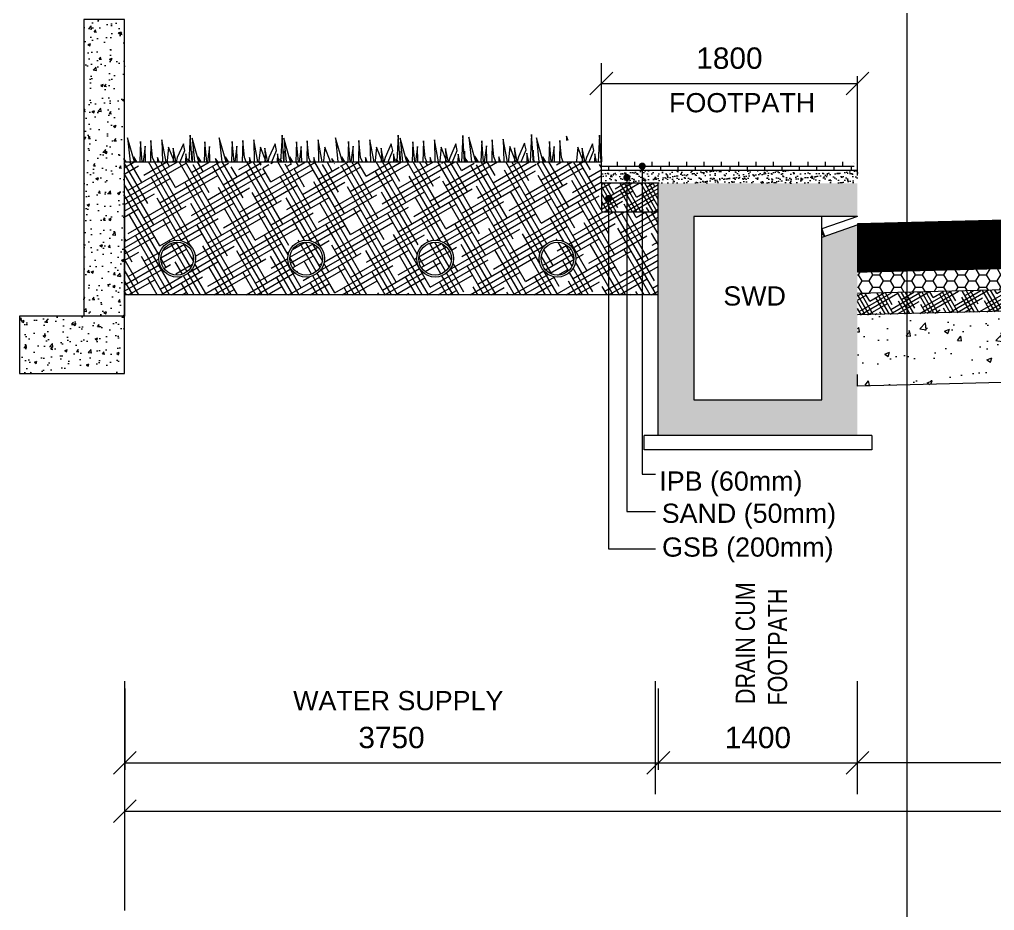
# Model space of a CAD drawing. Header units: inches. Extents: x 1863003 to 1881330, y 133141 to 515800.
# Drawn here: x 1863003 to 1869855, y 448050 to 454307 of the extents above; entities that cross this region are included whole.
import ezdxf

# ---------------------------------------------------------------- set-up
doc = ezdxf.new("R2010")
doc.units = ezdxf.units.IN
doc.header["$MEASUREMENT"] = 0
doc.layers.get('0').update_dxf_attribs({"color": 4, "linetype": 'ELEC_LINE', "lineweight": 13})
doc.layers.get('Defpoints').update_dxf_attribs({"lineweight": 13})
for name, color, linetype, lineweight in [('DIM', 7, 'Continuous', 13), ('DIMEN', 7, 'Continuous', 13), ('HATCH', 252, 'Continuous', 13)]:
    doc.layers.add(name, color=color, linetype=linetype, lineweight=lineweight)
doc.styles.add('ARIAL', font='arial.ttf')
doc.styles.get("Standard").update_dxf_attribs({"font": 'romans.shx'})
doc.linetypes.add('ELEC_LINE', pattern='A,12.7,-5.08,["EL",Standard,S=2.54,R=0,X=-2.54,Y=-1.27],-5.08', length=22.86)
doc.dimstyles.get("Standard").update_dxf_attribs({"dimtxt": 180, "dimasz": 160, "dimexe": 50, "dimexo": 50, "dimgap": 100, "dimtad": 1, "dimdec": 0, "dimzin": 0, "dimdsep": 46, "dimtxsty": 'ARIAL', "dimcen": 0.09, "dimclrd": 256, "dimclre": 256, "dimclrt": 256, "dimadec": 0, "dimazin": 0, "dimtm": 1e-09, "dimtfac": 1, "dimtdec": 0, "dimtofl": 0, "dimtmove": 0, "dimatfit": 3, "dimfxl": 0, "dimtolj": 1, "dimtzin": 0, "dimlwd": 9, "dimlwe": -1, "dimarcsym": 0})

# ---------------------------------------------------------------- blocks, each defined once
blk = doc.blocks.new('_Oblique')
at = {"color": 0, "linetype": 'ByBlock', "lineweight": -2}
blk.add_line((-0.5, -0.5), (0.5, 0.5), dxfattribs=at)
blk = doc.blocks.new('*D283')
at = {"layer": 'Defpoints', "color": 0, "ltscale": 0.02}
for p in [(1868892.303417261, 449086.9196093178), (1868892.303417261, 449086.9196093178), (1875892.303417261, 449086.9196093178)]:
    blk.add_point(p, dxfattribs=at)
at = {"layer": 'DIMEN', "lineweight": 9, "ltscale": 0.02}
blk.add_line((1875892.303417261, 449086.9196093178), (1868892.303417261, 449086.9196093178), dxfattribs=at)
at = {"layer": 'DIMEN', "lineweight": 9, "ltscale": 0.02, "xscale": 160, "yscale": 160, "zscale": 160, "rotation": 180}
blk.add_blockref('_Oblique', (1868892.303417261, 449086.9196093178), dxfattribs=at)
at = {"layer": 'DIMEN', "lineweight": 9, "ltscale": 0.02, "xscale": 160, "yscale": 160, "zscale": 160}
blk.add_blockref('_Oblique', (1875892.303417261, 449086.9196093178), dxfattribs=at)
at = {"layer": 'DIMEN', "ltscale": 0.02, "insert": (1872392.303417261, 449263.505557476), "char_height": 150, "attachment_point": 5, "style": 'ARIAL'}
blk.add_mtext('\\A1;7000', dxfattribs=at)
blk = doc.blocks.new('*D284')
at = {"layer": 'Defpoints', "color": 0, "ltscale": 0.02}
for p in [(1867492.303417261, 449086.9196093178), (1868892.303417261, 449086.9196093178), (1868892.303417261, 449086.9196093178)]:
    blk.add_point(p, dxfattribs=at)
at = {"layer": 'DIMEN', "lineweight": 9, "ltscale": 0.02}
blk.add_line((1867492.303417261, 449086.9196093178), (1868892.303417261, 449086.9196093178), dxfattribs=at)
at = {"layer": 'DIMEN', "lineweight": 9, "ltscale": 0.02, "xscale": 160, "yscale": 160, "zscale": 160, "rotation": 180}
blk.add_blockref('_Oblique', (1867492.303417261, 449086.9196093178), dxfattribs=at)
at = {"layer": 'DIMEN', "lineweight": 9, "ltscale": 0.02, "xscale": 160, "yscale": 160, "zscale": 160}
blk.add_blockref('_Oblique', (1868892.303417261, 449086.9196093178), dxfattribs=at)
at = {"layer": 'DIMEN', "ltscale": 0.02, "insert": (1868192.303417261, 449263.505557476), "char_height": 150, "attachment_point": 5, "style": 'ARIAL'}
blk.add_mtext('\\A1;1400', dxfattribs=at)
blk = doc.blocks.new('*D285')
at = {"layer": 'Defpoints', "color": 0, "ltscale": 0.02}
for p in [(1879742.303417261, 448746.6400187066), (1863742.303417261, 448569.0308781882), (1879742.303417261, 448569.0308781882)]:
    blk.add_point(p, dxfattribs=at)
at = {"layer": 'DIMEN', "ltscale": 0.02}
for p, q in [((1863742.303417261, 448619.0308781882), (1863742.303417261, 448796.6400187066)), ((1879742.303417261, 448619.0308781882), (1879742.303417261, 448796.6400187066))]:
    blk.add_line(p, q, dxfattribs=at)
at = {"layer": 'DIMEN', "lineweight": 9, "ltscale": 0.02}
blk.add_line((1863742.303417261, 448746.6400187066), (1879742.303417261, 448746.6400187066), dxfattribs=at)
at = {"layer": 'DIMEN', "lineweight": 9, "ltscale": 0.02, "xscale": 160, "yscale": 160, "zscale": 160, "rotation": 180}
blk.add_blockref('_Oblique', (1863742.303417261, 448746.6400187066), dxfattribs=at)
at = {"layer": 'DIMEN', "lineweight": 9, "ltscale": 0.02, "xscale": 160, "yscale": 160, "zscale": 160}
blk.add_blockref('_Oblique', (1879742.303417261, 448746.6400187066), dxfattribs=at)
at = {"layer": 'DIMEN', "ltscale": 0.02, "insert": (1872392.303417261, 448924.249159225), "char_height": 150, "attachment_point": 5, "style": 'ARIAL'}
blk.add_mtext('\\A1;16000 ROW', dxfattribs=at)
blk = doc.blocks.new('*D288')
at = {"layer": 'Defpoints', "color": 0, "ltscale": 0.02}
for p in [(1863742.303417261, 449659.0771219134), (1867492.303417261, 449659.0771219134), (1867492.303417261, 449086.9196093178)]:
    blk.add_point(p, dxfattribs=at)
at = {"layer": 'DIMEN', "ltscale": 0.02}
for p, q in [((1863742.303417261, 449609.0771219134), (1863742.303417261, 449036.9196093178)), ((1867492.303417261, 449609.0771219134), (1867492.303417261, 449036.9196093178))]:
    blk.add_line(p, q, dxfattribs=at)
at = {"layer": 'DIMEN', "lineweight": 9, "ltscale": 0.02}
blk.add_line((1863742.303417261, 449086.9196093178), (1867492.303417261, 449086.9196093178), dxfattribs=at)
at = {"layer": 'DIMEN', "lineweight": 9, "ltscale": 0.02, "xscale": 160, "yscale": 160, "zscale": 160, "rotation": 180}
blk.add_blockref('_Oblique', (1863742.303417261, 449086.9196093178), dxfattribs=at)
at = {"layer": 'DIMEN', "lineweight": 9, "ltscale": 0.02, "xscale": 160, "yscale": 160, "zscale": 160}
blk.add_blockref('_Oblique', (1867492.303417261, 449086.9196093178), dxfattribs=at)
at = {"layer": 'DIMEN', "ltscale": 0.02, "insert": (1865617.303417261, 449263.556717094), "char_height": 150, "attachment_point": 5, "style": 'ARIAL'}
blk.add_mtext('\\A1;3750', dxfattribs=at)
blk = doc.blocks.new('*D319')
at = {"layer": 'Defpoints', "color": 0, "ltscale": 0.02}
for p in [(1868892.303417261, 453858.4804004476), (1867092.303417261, 453757.830784287), (1868892.303417261, 453757.830784287)]:
    blk.add_point(p, dxfattribs=at)
at = {"layer": 'DIMEN', "ltscale": 0.02}
for p, q in [((1867092.303417261, 453807.830784287), (1867092.303417261, 453908.4804004476)), ((1868892.303417261, 453807.830784287), (1868892.303417261, 453908.4804004476))]:
    blk.add_line(p, q, dxfattribs=at)
at = {"layer": 'DIMEN', "lineweight": 9, "ltscale": 0.02}
blk.add_line((1867092.303417261, 453858.4804004476), (1868892.303417261, 453858.4804004476), dxfattribs=at)
at = {"layer": 'DIMEN', "lineweight": 9, "ltscale": 0.02, "xscale": 160, "yscale": 160, "zscale": 160, "rotation": 180}
blk.add_blockref('_Oblique', (1867092.303417261, 453858.4804004476), dxfattribs=at)
at = {"layer": 'DIMEN', "lineweight": 9, "ltscale": 0.02, "xscale": 160, "yscale": 160, "zscale": 160}
blk.add_blockref('_Oblique', (1868892.303417261, 453858.4804004476), dxfattribs=at)
at = {"layer": 'DIMEN', "ltscale": 0.02, "insert": (1867992.303417261, 454035.0663486058), "char_height": 150, "attachment_point": 5, "style": 'ARIAL'}
blk.add_mtext('\\A1;1800', dxfattribs=at)

msp = doc.modelspace()

# ---------------------------------------------------------------- hatches: boundary and pattern name
at = {"layer": 'DIM', "linetype": 'Continuous'}
h = msp.add_hatch(dxfattribs=at)
h.set_pattern_fill('AR-CONC')
h.set_pattern_definition([(49.99999999999999, (547.8073218106292, -59306.75291054416), (182.184668996004, -15.93908553890309), [19.05, -209.55]), (355, (547.8073218106292, -59306.75291054416), (-35.24342142496934, 191.0568452390351), [15.24, -167.64058417]), (100.4514447, (562.9893288107123, -59308.08116404415), (146.9412470903533, 175.1177519121951), [16.19000879999999, -178.0902445999999]), (46.18420000000001, (547.8073218106292, -59255.95291054418), (271.0790408921299, -42.04232793272715), [28.575, -314.325]), (96.63555760999992, (570.3972218106501, -59259.45641054417), (237.404134051503, 247.4261245977215), [24.28502314, -267.13560816]), (351.1841511700001, (547.8073218106292, -59255.95291054418), (237.404134064977, 247.4261245855326), [22.85996707, -251.45973192]), (21, (573.2073218105361, -59268.65291054419), (151.6143912691325, -102.2651981870876), [19.05, -209.55]), (326.0000000000001, (573.2073218105361, -59268.65291054419), (61.80202834764707, 184.1879661223193), [15.24, -167.64]), (71.45144499999999, (585.8418544107117, -59277.17501044419), (213.4164192787161, 81.92276888590524), [16.1900088, -178.0899376]), (37.50000000000001, (547.8073218106292, -59306.75291054416), (3.088603250591817, 84.55503887315311), [0, -165.608, 0, -170.18, 0, -168.275]), (7.499999999999999, (547.8073218106292, -59306.75291054416), (66.81966251030575, 100.1805748181195), [0, -97.02799999999999, 0, -161.798, 0, -64.135]), (327.5, (491.1653218106367, -59306.75291054416), (135.5905951668714, -5.728743992673444), [0, -63.5, 0, -198.12, 0, -262.89]), (317.5, (465.7653218107298, -59306.75291054416), (148.129181386018, 25.42649103333303), [0, -82.55, 0, -131.572, 0, -186.69])])
h.paths.add_polyline_path([(1863740.110739071, 452223.402582883), (1863002.585460664, 452223.402582883), (1863002.585460664, 451820.9803872021), (1863740.110739071, 451820.9803872021)])
h.paths.add_polyline_path([(1863740.110739071, 454307.3905892473), (1863455.641591342, 454307.3905892473), (1863455.641591342, 452223.402582883), (1863740.110739071, 452223.402582883)])
at = {"layer": 'DIM', "linetype": 'Continuous', "ltscale": 0.02}
h = msp.add_hatch(dxfattribs=at)
h.set_pattern_fill('HOUND', color=31, scale=600, angle=30, style=0)
h.set_pattern_definition([(29.99999999999999, (-1.327540811151266, -59156.75291054416), (111.1538105676658, 107.4759526419164), [600, -300]), (120, (-1.327540811151266, -59156.75291054416), (42.52404735808353, -148.6538105676658), [599.9999999999994, -299.9999999999997])])
h.paths.add_polyline_path([(1867490.97587645, 452955.8660689419), (1867100.975876449, 452955.8660689419, -0.4142135623730951), (1867090.975876449, 452965.8660689419), (1867090.975876449, 453164.8846368175), (1867090.975876449, 453307.2741550446), (1867014.199890956, 453307.2741550446), (1867014.021799165, 453303.8100182452), (1867013.256265654, 453307.2741550446), (1866984.925998889, 453307.2741550446), (1866984.400707594, 453288.7790080019), (1866958.744930406, 453307.2741550446), (1866904.942266692, 453307.2741550446), (1866906.333293215, 453303.7295417262), (1866895.158851775, 453307.2741550446), (1866780.468434663, 453307.2741550446), (1866776.438004437, 453279.2368595749), (1866766.91369008, 453307.2741550446), (1866739.558300014, 453307.2741550446), (1866739.624823868, 453293.191942037), (1866731.922472439, 453307.2741550446), (1866675.8308037, 453307.2741550446), (1866675.407353398, 453286.3568330976), (1866666.175048019, 453307.2741550446), (1866646.946722442, 453307.2741550446), (1866634.345705352, 453264.9393730445), (1866633.157906748, 453307.2741550446), (1866546.167697034, 453307.2741550446), (1866547.684767409, 453300.0700455193), (1866545.638119136, 453307.2741550446), (1866499.496362854, 453307.2741550446), (1866501.165858867, 453291.1100926247), (1866489.721604006, 453307.2741550446), (1866250.793084499, 453307.2741550446), (1866250.581070461, 453303.1501826645), (1866249.669721043, 453307.2741550446), (1866215.943212989, 453307.2741550446), (1866215.31786621, 453285.256122851), (1866184.77527432, 453307.2741550446), (1866120.724484184, 453307.2741550446), (1866122.38046814, 453303.0543772847), (1866109.077561664, 453307.2741550446), (1865972.541350816, 453307.2741550446), (1865967.743219594, 453273.8964223427), (1865956.404750122, 453307.2741550446), (1865923.838809568, 453307.2741550446), (1865923.918004631, 453290.50961575), (1865914.748538645, 453307.2741550446), (1865847.972742526, 453307.2741550446), (1865847.468635025, 453282.3725812982), (1865836.477795287, 453307.2741550446), (1865813.586931505, 453307.2741550446), (1865798.585720683, 453256.8756050446), (1865797.171674726, 453307.2741550446), (1865693.611901257, 453307.2741550446), (1865695.417937418, 453298.6978341813), (1865692.981451378, 453307.2741550446), (1865638.050789139, 453307.2741550446), (1865640.038284392, 453288.0312235924), (1865626.414171463, 453307.2741550446), (1865357.733754273, 453307.2741550446), (1865358.099625074, 453293.9169563178), (1865357.208874556, 453307.2741550446), (1865306.555266999, 453307.2741550446), (1865305.585886028, 453288.4183264776), (1865301.418969569, 453307.2741550446), (1865259.78144154, 453307.2741550446), (1865258.56828036, 453264.5595800597), (1865199.316217321, 453307.2741550446), (1865127.201953049, 453307.2741550446), (1865134.6517496, 453288.2905859711), (1865074.805791274, 453307.2741550446), (1865000.991171923, 453307.2741550446), (1865000.613102328, 453300.7932041295), (1864999.398635148, 453307.2741550446), (1864936.786390026, 453307.2741550446), (1864928.46875154, 453249.4133127152), (1864908.813330357, 453307.2741550446), (1864869.866439258, 453307.2741550446), (1864870.035131589, 453271.5642372582), (1864850.50337645, 453307.2741550446), (1864769.045185269, 453307.2741550446), (1864768.10263878, 453260.7148579892), (1864747.552701759, 453307.2741550446), (1864726.90282613, 453307.2741550446), (1864702.925419658, 453226.7188896511), (1864700.665258456, 453307.2741550446), (1864616.250357703, 453307.2741550446), (1864615.904689216, 453297.1990503346), (1864609.805125553, 453307.2741550446), (1864560.147514429, 453307.2741550446), (1864565.368375305, 453282.4818618333), (1864558.325019854, 453307.2741550446), (1864487.499253576, 453307.2741550446), (1864491.528837937, 453268.2597143815), (1864463.906375799, 453307.2741550446), (1864350.289926665, 453307.2741550446), (1864350.587479799, 453296.4110953797), (1864349.863055747, 453307.2741550446), (1864298.914897661, 453307.2741550446), (1864298.073740753, 453290.9124655395), (1864294.457999707, 453307.2741550446), (1864252.198458788, 453307.2741550446), (1864251.056135085, 453267.0537191216), (1864195.263848597, 453307.2741550446), (1863738.78319826, 453307.2741550446), (1863738.78319826, 452373.402582883), (1867490.97587645, 452373.402582883)])
h.paths.add_polyline_path([(1865146.199480611, 452627.7982992774, -1), (1864887.758687121, 452627.7982992774, -1)], flags=16)
h.paths.add_polyline_path([(1865132.195416694, 452627.7982992774, -1), (1864901.762751038, 452627.7982992774, -1)], flags=0)
h.paths.add_polyline_path([(1866052.574795361, 452627.7982992774, -1), (1865794.134001871, 452627.7982992774, -1)], flags=16)
h.paths.add_polyline_path([(1866038.570731444, 452627.7982992774, -1), (1865808.138065788, 452627.7982992774, -1)], flags=0)
h.paths.add_polyline_path([(1864239.82416586, 452627.7982992774, -1), (1863981.383372371, 452627.7982992774, -1)], flags=16)
h.paths.add_polyline_path([(1864225.820101943, 452627.7982992774, -1), (1863995.387436288, 452627.7982992774, -1)], flags=0)
h.paths.add_polyline_path([(1866912.827703912, 452627.7982992774, -1), (1866654.386910423, 452627.7982992774, -1)], flags=16)
h.paths.add_polyline_path([(1866898.823639995, 452627.7982992774, -1), (1866668.39097434, 452627.7982992774, -1)], flags=0)
at = {"layer": 'DIM', "linetype": 'Continuous'}
h = msp.add_hatch(dxfattribs=at)
h.set_pattern_fill('AR-BRSTD', scale=0.6)
h.set_pattern_definition([(0, (0, -59014.36339231703), (0, 40.64508), []), (90, (0, -59014.36339231703), (-60.95999999999999, 40.64508), [40.64508, -40.64508])])
h.paths.add_polyline_path([(1868892.302093171, 453247.2741550446), (1868842.302093171, 453307.2741550446), (1867092.303417261, 453307.2741550446), (1867092.303417261, 453247.2741550446)])
h = msp.add_hatch(dxfattribs=at)
h.set_pattern_fill('AR-SAND')
h.set_pattern_definition([(37.50000000000001, (0, -59014.36339231703), (-1.600031295984046, 48.94132373293424), [0, -38.608, 0, -43.18, 0, -41.275]), (7.499999999999999, (0, -59014.36339231703), (44.95232831380027, 71.68251005683543), [0, -20.828, 0, -34.798, 0, -13.335]), (327.5, (-31.24200000008568, -59014.36339231703), (79.0992370241458, 0.1437184678545762), [0, -12.7, 0, -45.72, 0, -59.69]), (317.5, (-31.24200000008568, -59014.36339231703), (76.35564524722972, 22.29293232572163), [0, -6.35, 0, -29.972, 0, -34.29])])
h.paths.add_polyline_path([(1868892.302093171, 453157.2741550446), (1868892.302093171, 453247.2741550446), (1867092.303417261, 453247.2741550446), (1867092.303417261, 453157.2741550446)])
at = {"layer": 'DIM', "linetype": 'Continuous', "ltscale": 0.02}
h = msp.add_hatch(dxfattribs=at)
h.set_pattern_fill('HOUND', color=130, scale=400, angle=30, style=0)
h.set_pattern_definition([(29.99999999999999, (0, -59014.36339231703), (74.10254037844388, 71.65063509461096), [400, -200]), (120, (0, -59014.36339231703), (28.34936490538902, -99.10254037844388), [399.9999999999995, -199.9999999999998])])
h.paths.add_polyline_path([(1867492.303417261, 452957.2741550447), (1867492.303417261, 453157.2741550446), (1867092.303417261, 453157.2741550446), (1867092.303417261, 453128.437024774), (1867092.303417261, 452957.2741550446)])
at = {"layer": 'DIM', "linetype": 'Continuous'}
h = msp.add_hatch(dxfattribs=at)
h.set_pattern_fill('AR-CONC', scale=10)
h.set_pattern_definition([(49.99999999999999, (0, -59306.75291054416), (71.72601826007535, -6.275213498259511), [7.5, -82.5]), (355, (0, -59306.75291054416), (-13.8751333613, 75.21921337000119), [6, -66]), (100.45144446, (5.9771681, -59307.27584494418), (57.8508846727112, 68.94399909686294), [6.374019199999994, -70.11421119999991]), (46.18420000000001, (0, -59286.75291054416), (106.7241330671572, -16.55192807930765), [11.25, -123.75]), (96.63563549, (8.8936745, -59288.1322412442), (93.46619456742283, 97.41186007745505), [9.5610342, -105.171376]), (351.1841639899999, (0, -59286.75291054416), (93.46619450547732, 97.41186002699902), [9, -99.0000001]), (21, (10, -59291.75291054416), (59.69070521184616, -40.26188906653388), [7.5, -82.5]), (326.0000000000001, (10, -59291.75291054416), (24.33153319215817, 72.5150045046853), [6, -66]), (71.45144474, (14.9742254, -59295.10806794418), (84.02223767299711, 32.25311528063538), [6.374019000000001, -70.1142112]), (37.50000000000001, (0, -59306.75291054416), (1.215985531729067, 33.28938538313115), [0, -65.19999999999999, 0, -67, 0, -66.25]), (7.499999999999999, (0, -59306.75291054416), (26.30695374421486, 39.44117118823603), [0, -38.2, 0, -63.7, 0, -25.25]), (327.5, (-22.3, -59306.75291054416), (53.3822436172409, -2.255487173437976), [0, -25, 0, -78, 0, -103.5]), (317.5, (-32.3, -59306.75291054416), (58.31861693423862, 10.01049823323177), [0, -32.5, 0, -51.8, 0, -73.5])])
edge = h.paths.add_edge_path()
edge.add_line((1876142.303417261, 452776.6486620866), (1875892.303417261, 452864.8846368175))
edge.add_line((1875892.303417261, 452864.8846368175), (1875892.303417261, 451385.346584435))
edge.add_line((1875892.303417261, 451385.346584435), (1877292.303417261, 451385.346584435))
edge.add_line((1877292.303417261, 451385.346584435), (1877292.303417261, 453004.8846368175))
edge.add_arc((1877459.64968594, 453078.3438665394), 182.7594924270713, 166.0201188885562, 203.6998144573978, ccw=False)
edge.add_line((1877282.303417261, 453122.4951185904), (1875902.303417261, 453122.4951185904))
edge.add_arc((1875724.957148584, 453078.3438665385), 182.7594924245774, -23.699814457440596, 13.979881111921088, ccw=False)
edge.add_line((1875892.303417261, 453004.8846368175), (1875892.303417261, 452924.9586801418))
edge.add_line((1875892.303417261, 452924.9586801418), (1877042.303417261, 452924.9586801418))
edge.add_line((1877042.303417261, 452924.9586801418), (1877042.303417261, 451635.346584435))
edge.add_line((1877042.303417261, 451635.346584435), (1876142.303417261, 451635.346584435))
edge.add_line((1876142.303417261, 451635.346584435), (1876142.303417261, 452776.6486620866))
edge = h.paths.add_edge_path()
edge.add_line((1868892.303417261, 452864.8846368175), (1868642.303417261, 452776.6486620866))
edge.add_line((1868642.303417261, 452776.6486620866), (1868642.303417261, 451635.346584435))
edge.add_line((1868642.303417261, 451635.346584435), (1867742.303417261, 451635.346584435))
edge.add_line((1867742.303417261, 451635.346584435), (1867742.303417261, 452924.9586801418))
edge.add_line((1867742.303417261, 452924.9586801418), (1868892.303417261, 452924.9586801418))
edge.add_line((1868892.303417261, 452924.9586801418), (1868892.303417261, 453004.8846368175))
edge.add_arc((1869099.940649027, 453095.0329298906), 226.3623969641322, 164.0402062105401, 203.4686763534831, ccw=False)
edge.add_line((1868882.303417261, 453157.2741550446), (1867502.303417261, 453157.2741550446))
edge.add_arc((1867284.666185495, 453095.0329298906), 226.3623969641368, -23.46867635348309, 15.959793789459923, ccw=False)
edge.add_line((1867492.303417261, 453004.8846368175), (1867492.303417261, 451385.346584435))
edge.add_line((1867492.303417261, 451385.346584435), (1868892.303417261, 451385.346584435))
edge.add_line((1868892.303417261, 451385.346584435), (1868892.303417261, 452864.8846368175))
h = msp.add_hatch(dxfattribs=at)
h.set_pattern_fill('AR-CONC', scale=10)
h.set_pattern_definition([(49.99999999999999, (0, 314908.8952957462), (71.72601826007535, -6.275213498259511), [7.5, -82.5]), (355, (0, 314908.8952957462), (-13.8751333613, 75.21921337000119), [6, -66]), (100.45144446, (5.9771681, 314908.3723613461), (57.8508846727112, 68.94399909686294), [6.374019199999997, -70.11421119999996]), (46.18420000000001, (0, 314928.8952957462), (106.7241330671572, -16.55192807930765), [11.25, -123.75]), (96.63563549, (8.8936745, 314927.5159650462), (93.46619456742283, 97.41186007745505), [9.5610342, -105.171376]), (351.1841639899999, (0, 314928.8952957462), (93.46619450547732, 97.41186002699902), [9, -99.0000001]), (21, (10, 314923.8952957462), (59.69070521184616, -40.26188906653388), [7.5, -82.5]), (326.0000000000001, (10, 314923.8952957462), (24.33153319215817, 72.5150045046853), [6, -66]), (71.45144474, (14.9742254, 314920.5401383461), (84.02223767299711, 32.25311528063538), [6.374019000000001, -70.1142112]), (37.50000000000001, (0, 314908.8952957462), (1.215985531729067, 33.28938538313115), [0, -65.19999999999999, 0, -67, 0, -66.25]), (7.499999999999999, (0, 314908.8952957462), (26.30695374421486, 39.44117118823603), [0, -38.2, 0, -63.7, 0, -25.25]), (327.5, (-22.3, 314908.8952957462), (53.3822436172409, -2.255487173437976), [0, -25, 0, -78, 0, -103.5]), (317.5, (-32.3, 314908.8952957462), (58.31861693423862, 10.01049823323177), [0, -32.5, 0, -51.8, 0, -73.5])])
h.paths.add_polyline_path([(1867492.303417261, 451385.346584435), (1868892.302093171, 451385.346584435), (1868892.302093171, 452864.884169488), (1868642.303417261, 452776.6486620866), (1868642.303417261, 451635.346584435), (1867742.303417261, 451635.346584435), (1867742.303417261, 452924.9586801418), (1868892.302093171, 452924.9586801418), (1868892.302093171, 453157.2741550446), (1867492.303417261, 453157.2741550446)])
at = {"layer": 'DIM', "linetype": 'Continuous', "ltscale": 0.02}
h = msp.add_hatch(dxfattribs=at)
h.set_pattern_fill('HONEY', color=31, scale=400, style=0)
h.set_pattern_definition([(0, (0, -59306.75291054416), (75, 43.30127018922193), [50, -100]), (120, (0, -59306.75291054416), (-74.99999999999997, 43.30127018922194), [49.99999999999997, -99.99999999999994]), (59.99999999999999, (0, -59306.75291054416), (1.665334536937735e-14, 86.60254037844388), [-100, 50])])
h.paths.add_polyline_path([(1868892.303417261, 452532.388804638), (1872392.303417261, 452619.9219758459), (1872392.303417261, 452469.8750726316), (1868892.303417261, 452382.3419014237)])
h = msp.add_hatch(dxfattribs=at)
h.set_pattern_fill('HOUND', color=130, scale=400, angle=30, style=0)
h.set_pattern_definition([(29.99999999999999, (0, -59306.75291054416), (74.10254037844388, 71.65063509461096), [400, -200]), (120, (0, -59306.75291054416), (28.34936490538902, -99.10254037844388), [399.9999999999998, -199.9999999999999])])
h.paths.add_polyline_path([(1868892.303417261, 452382.3419014237), (1872392.303417261, 452469.8750726316), (1872392.303417261, 452319.8281694173), (1868892.303417261, 452232.2949982095)])
h = msp.add_hatch(dxfattribs=at)
h.set_pattern_fill('AR-CONC', scale=50, style=0)
h.set_pattern_definition([(49.99999999999999, (0, -59306.75291054416), (358.6300913003767, -31.37606749129755), [37.5, -412.5]), (355, (0, -59306.75291054416), (-69.3756668065, 376.0960668500059), [30, -330]), (100.45144446, (29.8858405, -59309.36758254417), (289.254423363556, 344.7199954843147), [31.87009599999998, -350.5710559999998]), (46.18420000000001, (0, -59206.75291054416), (533.6206653357862, -82.75964039653827), [56.25, -618.75]), (96.63563549, (44.4683725, -59213.64956404416), (467.3309728371142, 487.0593003872752), [47.805171, -525.8568799999999]), (351.1841639899999, (0, -59206.75291054416), (467.3309725273866, 487.0593001349951), [45, -495.0000004999999]), (21, (50, -59231.75291054416), (298.4535260592309, -201.3094453326694), [37.5, -412.5]), (326.0000000000001, (50, -59231.75291054416), (121.6576659607909, 362.5750225234265), [30, -330]), (71.45144474, (74.871127, -59248.52869754416), (420.1111883649855, 161.2655764031769), [31.870095, -350.571056]), (37.50000000000001, (0, -59306.75291054416), (6.079927658645334, 166.4469269156558), [0, -326, 0, -335, 0, -331.25]), (7.499999999999999, (0, -59306.75291054416), (131.5347687210743, 197.2058559411801), [0, -191, 0, -318.5, 0, -126.25]), (327.5, (-111.5, -59306.75291054416), (266.9112180862045, -11.27743586718988), [0, -125, 0, -390, 0, -517.5]), (317.5, (-161.5, -59306.75291054416), (291.5930846711931, 50.05249116615887), [0, -162.5, 0, -259, 0, -367.5])])
h.paths.add_polyline_path([(1868892.303417261, 452232.2949982095), (1872392.303417261, 452319.8281694173), (1872392.303417261, 451819.6718253697), (1868892.303417261, 451732.1386541618)])
at = {"layer": 'HATCH', "linetype": 'Continuous', "ltscale": 0.02}
h = msp.add_hatch(dxfattribs=at)
h.set_pattern_fill('ANSI31', color=141, scale=10)
h.set_pattern_definition([(45, (0, -59306.75291054416), (-0.8838834764831844, 0.8838834764831844), [])])
h.paths.add_polyline_path([(1868892.303417261, 452864.8846368175), (1868892.303417261, 452872.4951185904), (1872392.303417261, 452960.0282897982), (1872392.303417261, 452619.9219758459), (1868892.303417261, 452532.388804638)])

# ---------------------------------------------------------------- linework, layer by layer
at = {"color": 8, "linetype": 'Continuous', "ltscale": 0.02}
msp.add_xline((1869242.303417261, 502880.9297705453), (0, 1), dxfattribs=at)
at = {"color": 66, "linetype": 'Continuous', "lineweight": 9, "ltscale": 0.25, "flags": 128}
for points in [[(1863810.114328746, 453307.2741550446), (1863762.094155252, 453476.302997863), (1863779.552203347, 453307.2741550446)], [(1863865.783343887, 453307.2741550446), (1863852.522138851, 453450.1815602717), (1863847.619104293, 453307.2741550446)], [(1863950.670014136, 453307.2741550446), (1863938.348386477, 453337.7641278143), (1863926.679203454, 453457.4433022552), (1863923.63917898, 453307.2741550446)], [(1864033.245510086, 453307.2741550446), (1864004.008105313, 453463.2982851407), (1864007.070525027, 453307.2741550446)], [(1864215.388848476, 453307.2741550446), (1864202.876407873, 453494.9037463351), (1864193.230342479, 453307.2741550446)], [(1864263.052457036, 453307.2741550446), (1864215.386569204, 453475.0559283321), (1864232.71581443, 453307.2741550446)], [(1864318.960035041, 453307.2741550446), (1864305.814552803, 453448.9344907406), (1864300.954304166, 453307.2741550446)], [(1864454.848028645, 453307.2741550446), (1864406.827855151, 453476.302997863), (1864424.285903246, 453307.2741550446)], [(1864510.517043786, 453307.2741550446), (1864497.255838751, 453450.1815602717), (1864492.352804192, 453307.2741550446)], [(1864595.403714035, 453307.2741550446), (1864583.082086376, 453337.7641278143), (1864571.412903353, 453457.4433022552), (1864568.372878879, 453307.2741550446)], [(1864677.979209985, 453307.2741550446), (1864648.741805213, 453463.2982851407), (1864651.804224926, 453307.2741550446)], [(1864860.122548376, 453307.2741550446), (1864847.610107772, 453494.9037463351), (1864837.964042378, 453307.2741550446)], [(1864907.786156936, 453307.2741550446), (1864860.120269103, 453475.0559283321), (1864877.449514329, 453307.2741550446)], [(1864963.69373494, 453307.2741550446), (1864950.548252702, 453448.9344907406), (1864945.688004065, 453307.2741550446)], [(1865048.192161435, 453307.2741550446), (1865036.374500328, 453336.5170582834), (1865024.705317305, 453456.1962327242), (1865021.690538509, 453307.2741550446)], [(1865131.037935234, 453307.2741550446), (1865102.034219164, 453462.0512156097), (1865105.072161572, 453307.2741550446)], [(1865271.649283784, 453307.2741550446), (1865223.629110291, 453476.302997863), (1865241.087158386, 453307.2741550446)], [(1865327.318298926, 453307.2741550446), (1865314.05709389, 453450.1815602717), (1865309.154059332, 453307.2741550446)], [(1865412.204969174, 453307.2741550446), (1865399.883341516, 453337.7641278143), (1865388.214158493, 453457.4433022552), (1865385.174134019, 453307.2741550446)], [(1865494.780465125, 453307.2741550446), (1865465.543060352, 453463.2982851407), (1865468.605480066, 453307.2741550446)], [(1865676.923803515, 453307.2741550446), (1865664.411362912, 453494.9037463351), (1865654.765297518, 453307.2741550446)], [(1865724.587412075, 453307.2741550446), (1865676.921524243, 453475.0559283321), (1865694.250769469, 453307.2741550446)], [(1865780.494990079, 453307.2741550446), (1865767.349507842, 453448.9344907406), (1865762.489259205, 453307.2741550446)], [(1865864.993416575, 453307.2741550446), (1865853.175755468, 453336.5170582834), (1865841.506572444, 453456.1962327242), (1865838.491793649, 453307.2741550446)], [(1865947.839190373, 453307.2741550446), (1865918.835474304, 453462.0512156097), (1865921.873416712, 453307.2741550446)], [(1866130.133054234, 453307.2741550446), (1866117.703776863, 453493.6566768042), (1866108.121823501, 453307.2741550446)], [(1866209.877358321, 453307.2741550446), (1866160.727750709, 453480.2785549745), (1866178.596411963, 453307.2741550446)], [(1866264.785854291, 453307.2741550446), (1866251.155734308, 453454.157117383), (1866246.116301682, 453307.2741550446)], [(1866350.910214322, 453307.2741550446), (1866336.981981934, 453341.7396849258), (1866325.312798911, 453461.4188593666), (1866322.192293252, 453307.2741550446)], [(1866432.624086286, 453307.2741550446), (1866402.64170077, 453467.273842252), (1866405.78215216, 453307.2741550446)], [(1866614.287561615, 453307.2741550446), (1866601.510003329, 453498.8793034465), (1866591.659553949, 453307.2741550446)], [(1866684.313615829, 453307.2741550446), (1866636.372107995, 453476.0260982921), (1866653.801556675, 453307.2741550446)], [(1866740.035601516, 453307.2741550446), (1866726.800091594, 453449.9046607007), (1866721.90655723, 453307.2741550446)], [(1866824.836066043, 453307.2741550446), (1866812.62633922, 453337.4872282434), (1866800.957156197, 453457.1664026843), (1866797.922737279, 453307.2741550446)], [(1866858.050552401, 453457.2741550446), (1866847.510033627, 453488.3029124115), (1866847.656612329, 453457.2741550446)], [(1867090.975876449, 453307.2741550446), (1867078.481901427, 453494.6268467642), (1867068.850071482, 453307.2741550446)], [(1863888.153393251, 453307.2741550446), (1863885.081264352, 453416.7690701253), (1863870.635262232, 453307.2741550446)], [(1864091.646276307, 453307.2741550446), (1864050.584511087, 453411.9077314036), (1864041.057370093, 453314.5301489956), (1864040.634087964, 453307.2741550446)], [(1864131.309259682, 453307.2741550446), (1864164.203457659, 453387.6200097841), (1864154.305567748, 453434.4780114749), (1864111.377715773, 453337.903861682), (1864102.727516632, 453306.4866888884), (1864082.013826336, 453403.2603975665), (1864085.085535992, 453335.9286671346), (1864080.381010246, 453307.2741550446)], [(1864213.071639455, 453342.0217311032), (1864214.581892507, 453384.8030494126), (1864216.705508341, 453307.2741550446)], [(1864341.410817831, 453307.2741550446), (1864338.373678303, 453415.5220005944), (1864324.092205916, 453307.2741550446)], [(1864532.887093151, 453307.2741550446), (1864529.814964251, 453416.7690701253), (1864515.368962131, 453307.2741550446)], [(1864736.379976206, 453307.2741550446), (1864695.318210986, 453411.9077314036), (1864685.791069993, 453314.5301489956), (1864685.367787864, 453307.2741550446)], [(1864776.042959581, 453307.2741550446), (1864808.937157559, 453387.6200097841), (1864799.039267647, 453434.4780114749), (1864756.111415672, 453337.903861682), (1864747.461216531, 453306.4866888884), (1864726.747526235, 453403.2603975665), (1864729.819235891, 453335.9286671346), (1864725.114710145, 453307.2741550446)], [(1864857.805339355, 453342.0217311032), (1864859.315592406, 453384.8030494126), (1864861.43920824, 453307.2741550446)], [(1864986.14451773, 453307.2741550446), (1864983.107378202, 453415.5220005944), (1864968.825905815, 453307.2741550446)], [(1865189.182997765, 453307.2741550446), (1865148.610624937, 453410.6606618727), (1865139.083483944, 453313.2830794646), (1865138.732950256, 453307.2741550446)], [(1865349.68834829, 453307.2741550446), (1865346.616219391, 453416.7690701253), (1865332.170217271, 453307.2741550446)], [(1865553.181231346, 453307.2741550446), (1865512.119466125, 453411.9077314036), (1865502.592325132, 453314.5301489956), (1865502.169043003, 453307.2741550446)], [(1865592.844214721, 453307.2741550446), (1865625.738412698, 453387.6200097841), (1865615.840522787, 453434.4780114749), (1865572.912670812, 453337.903861682), (1865564.262471671, 453306.4866888884), (1865543.548781374, 453403.2603975665), (1865546.620491031, 453335.9286671346), (1865541.915965284, 453307.2741550446)], [(1865674.606594494, 453342.0217311032), (1865676.116847546, 453384.8030494126), (1865678.24046338, 453307.2741550446)], [(1865802.94577287, 453307.2741550446), (1865799.908633342, 453415.5220005944), (1865785.627160955, 453307.2741550446)], [(1866005.984252905, 453307.2741550446), (1865965.411880077, 453410.6606618727), (1865955.884739084, 453313.2830794646), (1865955.534205396, 453307.2741550446)], [(1866046.64718833, 453307.2741550448), (1866079.03082665, 453386.3729402532), (1866069.132936739, 453433.2309419439), (1866026.205084764, 453336.6567921512), (1866017.554885623, 453305.2396193575), (1865996.841195326, 453402.0133280355), (1865999.912904983, 453334.6815976036), (1865995.413124328, 453307.2741550446)], [(1866127.899008446, 453340.7746615723), (1866129.409261498, 453383.5559798816), (1866131.498718498, 453307.2741550446)], [(1866286.898532005, 453307.2741550446), (1866283.714859808, 453420.7446272367), (1866268.744350168, 453307.2741550446)], [(1866491.840015251, 453307.2741550446), (1866449.218106543, 453415.883288515), (1866439.69096555, 453318.5057061069), (1866439.035767258, 453307.2741550446)], [(1866528.315232119, 453307.2741550446), (1866562.837053116, 453391.5955668956), (1866552.939163205, 453438.4535685863), (1866510.01131123, 453341.8794187935), (1866501.361112089, 453310.4622459998), (1866480.647421792, 453407.2359546778), (1866483.719131449, 453339.9042242459), (1866478.361894858, 453307.2741550446)], [(1866611.705234912, 453345.9972882146), (1866613.215487964, 453388.7786065239), (1866615.447999405, 453307.2741550446)], [(1866762.423576947, 453307.2741550446), (1866759.359217094, 453416.4921705544), (1866744.94974719, 453307.2741550446)], [(1866967.143105075, 453307.2741550446), (1866926.190004641, 453411.6308318326), (1866916.662863648, 453314.2532494246), (1866916.255734597, 453307.2741550446)], [(1867007.028118005, 453307.2741550446), (1867039.808951213, 453387.3431102132), (1867029.911061302, 453434.201111904), (1866986.983209327, 453337.6269621111), (1866978.333010186, 453306.2097893175), (1866957.619319889, 453402.9834979955), (1866960.691029546, 453335.6517675637), (1866956.031965441, 453307.2741550446)], [(1867088.67713301, 453341.7448315322), (1867090.187386061, 453384.5261498416), (1867092.303417261, 453307.2741550446)], [(1863751.532345518, 453307.2741550446), (1863735.401913494, 453330.0570546985), (1863738.78319826, 453307.2741550446)], [(1863827.234174093, 453307.2741550446), (1863805.404551839, 453343.3317719735), (1863812.997709917, 453307.2741550446)], [(1863983.866662887, 453307.2741550446), (1863973.232080884, 453338.5798119825), (1863973.379967649, 453307.2741550446)], [(1864183.354313989, 453307.2741550446), (1864170.83513233, 453363.9250491667), (1864169.226157746, 453307.2741550446)], [(1864203.941826629, 453307.2741550446), (1864188.694327445, 453328.8099851675), (1864191.890530538, 453307.2741550446)], [(1864279.771600359, 453307.2741550446), (1864258.696965791, 453342.0847024426), (1864266.027510948, 453307.2741550446)], [(1864396.266045417, 453307.2741550446), (1864380.135613393, 453330.0570546985), (1864383.516898159, 453307.2741550446)], [(1864471.967873992, 453307.2741550446), (1864450.138251738, 453343.3317719735), (1864457.731409816, 453307.2741550446)], [(1864628.600362786, 453307.2741550446), (1864617.965780783, 453338.5798119825), (1864618.113667548, 453307.2741550446)], [(1864828.088013888, 453307.2741550446), (1864815.56883223, 453363.9250491667), (1864813.959857645, 453307.2741550446)], [(1864848.675526528, 453307.2741550446), (1864833.428027344, 453328.8099851675), (1864836.624230437, 453307.2741550446)], [(1864924.505300258, 453307.2741550446), (1864903.43066569, 453342.0847024426), (1864910.761210848, 453307.2741550446)], [(1865081.469145213, 453307.2741550446), (1865071.258194735, 453337.3327424516), (1865071.40019039, 453307.2741550446)], [(1865213.067300557, 453307.2741550446), (1865196.936868533, 453330.0570546985), (1865200.318153299, 453307.2741550446)], [(1865288.769129132, 453307.2741550446), (1865266.939506878, 453343.3317719735), (1865274.532664956, 453307.2741550446)], [(1865445.401617926, 453307.2741550446), (1865434.767035923, 453338.5798119825), (1865434.914922688, 453307.2741550446)], [(1865644.889269028, 453307.2741550446), (1865632.370087369, 453363.9250491667), (1865630.761112785, 453307.2741550446)], [(1865665.476781668, 453307.2741550446), (1865650.229282484, 453328.8099851675), (1865653.425485577, 453307.2741550446)], [(1865741.306555398, 453307.2741550446), (1865720.23192083, 453342.0847024426), (1865727.562465987, 453307.2741550446)], [(1865898.270400353, 453307.2741550446), (1865888.059449875, 453337.3327424516), (1865888.20144553, 453307.2741550446)], [(1866097.906095273, 453307.2741550446), (1866085.662501321, 453362.6779796358), (1866084.088945475, 453307.2741550446)], [(1866152.980659676, 453307.2741550445), (1866134.03550895, 453334.0326118098), (1866138.00681917, 453307.2741550446)], [(1866228.274609419, 453307.2741550446), (1866204.038147296, 453347.307329085), (1866212.468494189, 453307.2741550446)], [(1866383.850761488, 453307.2741550446), (1866371.865676341, 453342.5553690939), (1866372.032343491, 453307.2741550446)], [(1866582.866460833, 453307.2741550446), (1866569.468727787, 453367.9006062781), (1866567.746841122, 453307.2741550446)], [(1866625.614251674, 453307.2741550446), (1866609.679866236, 453329.7801551275), (1866613.02005543, 453307.2741550446)], [(1866701.344489218, 453307.2741550448), (1866679.682504582, 453343.0548724026), (1866687.217352034, 453307.2741550446)], [(1867058.898615993, 453307.2741550446), (1867046.440625885, 453363.6481495957), (1867044.839515684, 453307.2741550446)]]:
    msp.add_lwpolyline(points, dxfattribs=at)
at = {"color": 7, "linetype": 'Continuous', "ltscale": 0.02, "const_width": 0.2}
msp.add_lwpolyline([(1867092.303417261, 453307.2741550446), (1868842.302093171, 453307.2741550446, -0.4142135623730951), (1868892.302093171, 453257.2741550446), (1868892.302093171, 451385.346584435)], format="xyb", dxfattribs=at)
at = {"color": 7, "linetype": 'Continuous', "ltscale": 0.02}
for points in [[(1867092.303417261, 453164.8846368175), (1867092.303417261, 453307.2741550446)], [(1867492.303417261, 451385.346584435), (1867492.303417261, 453157.2741550446)], [(1867742.303417261, 452924.9586801418), (1867742.303417261, 451635.346584435), (1868642.303417261, 451635.346584435), (1868642.303417261, 452924.9586801418)], [(1868892.303417261, 452924.9586801418), (1867742.303417261, 452924.9586801418)], [(1867392.303417261, 451285.346584435), (1867392.303417261, 451385.346584435)], [(1868992.303417261, 451385.346584435), (1867392.303417261, 451385.346584435)], [(1868992.303417261, 451385.346584435), (1868992.303417261, 451285.346584435)], [(1868992.303417261, 451285.346584435), (1867392.303417261, 451285.346584435)]]:
    msp.add_lwpolyline(points, dxfattribs=at)
at = {"color": 7, "linetype": 'Continuous', "ltscale": 0.02, "const_width": 0.2}
msp.add_lwpolyline([(1868892.302093171, 453157.2741550446), (1867092.303417261, 453157.2741550446)], dxfattribs=at)
at = {"color": 6, "linetype": 'Continuous', "ltscale": 0.02}
for points in [[(1872392.303417261, 452960.0282897982), (1868892.303417261, 452872.4951185904)], [(1872392.303417261, 452619.9219758459), (1868892.303417261, 452532.388804638)], [(1872392.303417261, 452469.8750726316), (1868892.303417261, 452382.3419014237)], [(1872392.303417261, 452319.8281694173), (1868892.303417261, 452232.2949982095)], [(1872404.804247144, 451819.9844645932), (1868892.303417261, 451732.1386541618), (1868892.303417261, 451814.8846368175)]]:
    msp.add_lwpolyline(points, dxfattribs=at)
at = {"color": 8, "linetype": 'Continuous', "ltscale": 0.02}
for points in [[(1863742.303417261, 448049.5436768346), (1863742.303417261, 449659.0771219134)], [(1867471.612371914, 448866.7172303866), (1867471.612371914, 449659.0771219134)], [(1868892.303417261, 448866.7172303866), (1868892.303417261, 449659.0771219134)]]:
    msp.add_lwpolyline(points, dxfattribs=at)
at = {"layer": 'DIM', "color": 7, "linetype": 'Continuous'}
for points in [[(1863740.110739071, 452223.402582883), (1863740.110739071, 454307.3905892473), (1863455.641591342, 454307.3905892473), (1863455.641591342, 452223.402582883)], [(1863738.78319826, 453307.2741550446), (1867090.975876449, 453307.2741550446)], [(1868892.302093171, 453247.2741550446), (1867092.303417261, 453247.2741550446)], [(1867492.303417261, 453157.2741550446), (1867092.303417261, 453157.2741550446)], [(1863740.110739071, 453014.8846368175), (1863740.110739071, 452223.402582883)], [(1868892.303417261, 452924.9586801418), (1868642.303417261, 452836.722705411)], [(1868894.207854668, 452865.5567963814), (1868642.303417261, 452776.6486620866)], [(1868642.303417261, 452836.722705411), (1868661.157537917, 452783.3031089419)], [(1867490.97587645, 452373.402582883), (1863738.78319826, 452373.402582883)], [(1863740.110739071, 452223.402582883), (1863002.585460664, 452223.402582883), (1863002.585460664, 451820.9803872021), (1863740.110739071, 451820.9803872021), (1863740.110739071, 452223.402582883)]]:
    msp.add_lwpolyline(points, dxfattribs=at)
at = {"layer": 'DIM', "color": 8, "linetype": 'Continuous'}
for points in [[(1867092.303417261, 453354.7510523389), (1867092.303417261, 454000.8699186748)], [(1868892.303417261, 453212.6863421921), (1868892.303417261, 453858.8052085279)]]:
    msp.add_lwpolyline(points, dxfattribs=at)
at = {"layer": 'DIM', "color": 7, "linetype": 'Continuous'}
msp.add_lwpolyline([(1867092.303417261, 453164.8846368175), (1867092.303417261, 452965.8660689419, 0.4142135623730951), (1867102.303417261, 452955.8660689419), (1867492.303417261, 452955.8660689419)], format="xyb", dxfattribs=at)
for centre, radius in [((1864110.603769116, 452627.7982992774), 129.2203967447354), ((1864110.603769116, 452627.7982992774), 115.2163328276442), ((1865016.979083866, 452627.7982992774), 129.2203967447354), ((1865016.979083866, 452627.7982992774), 115.2163328276442), ((1865923.354398616, 452627.7982992774), 129.2203967447354), ((1865923.354398616, 452627.7982992774), 115.2163328276442), ((1866783.607307167, 452627.7982992774), 129.2203967447354), ((1866783.607307167, 452627.7982992774), 115.2163328276442)]:
    msp.add_circle(centre, radius, dxfattribs=at)
msp.add_arc((1868690.998183514, 452823.8722044073), 50.36184703248711, 165.2167313826685, 233.6636156983584, dxfattribs=at)

# ---------------------------------------------------------------- texts
at = {"layer": 'DIMEN', "linetype": 'Continuous', "style": 'ARIAL'}
for s, p in [('FOOTPATH', (1867568.277393778, 453655.7450902314)), ('SWD', (1867949.551572415, 452298.2254225464)), ('IPB (60mm)', (1867499.50367577, 450998.2315898091)), ('SAND (50mm)', (1867516.520968407, 450772.1020363446)), ('GSB (200mm)', (1867519.034089751, 450534.7401425163)), ('WATER SUPPLY', (1864926.01600037, 449456.0540481401))]:
    msp.add_text(s, height=135, dxfattribs=at).set_placement(p)
at = {"layer": 'DIMEN', "linetype": 'Continuous', "style": 'ARIAL', "width": 0.8}
for s, p in [('DRAIN CUM', (1868171.393432518, 449499.6820164626)), ('FOOTPATH', (1868397.884459657, 449489.629436631))]:
    msp.add_text(s, height=135, rotation=90, dxfattribs=at).set_placement(p)

# ---------------------------------------------------------------- dimensions: what is measured, and where the dimension line sits
at = {"layer": 'DIMEN', "ltscale": 0.02}
for p1, p2, distance, picture, middle in [((1867092.303417261, 453757.830784287), (1868892.303417261, 453757.830784287), 100.64961616060464, '*D319', (1867992.303417261, 454035.0663486058)), ((1863742.303417261, 449659.0771219134), (1867492.303417261, 449659.0771219134), -572.157512595586, '*D288', (1865617.303417261, 449263.556717094)), ((1867492.303417261, 449086.9196093178), (1868892.303417261, 449086.9196093178), 0, '*D284', (1868192.303417261, 449263.505557476)), ((1875892.303417261, 449086.9196093178), (1868892.303417261, 449086.9196093178), 0, '*D283', (1872392.303417261, 449263.505557476))]:
    dim = msp.add_aligned_dim(p1=p1, p2=p2, distance=distance, dimstyle='Standard', override={"dimtxt": 150, "dimblk1": 'Oblique', "dimblk2": 'Oblique', "dimsah": 1}, dxfattribs=at)
    dim.commit()
    dim.dimension.update_dxf_attribs({"geometry": picture, "text_midpoint": middle})
dim = msp.add_linear_dim(base=(1879742.303417261, 448746.6400187066), p1=(1863742.303417261, 448569.0308781882), p2=(1879742.303417261, 448569.0308781882), angle=0, text='<> ROW', dimstyle='Standard', override={"dimtxt": 150, "dimblk1": 'Oblique', "dimblk2": 'Oblique', "dimsah": 1}, dxfattribs=at)
dim.commit()
dim.dimension.update_dxf_attribs({"geometry": '*D285', "text_midpoint": (1872392.303417261, 448746.6400187066), "dimtype": 161})

# ---------------------------------------------------------------- leaders
at = {"layer": 'DIMEN', "lineweight": 9, "ltscale": 0.02}
for points in [[(1867379.258591367, 453277.5122536146), (1867379.258591367, 451114.3154913371), (1867471.573402609, 451114.3154913371)], [(1867271.553836225, 453197.7824991085), (1867271.553836225, 450851.8154913371), (1867471.573402609, 450851.8154913371)], [(1867142.307401614, 453049.3980922468), (1867142.307401614, 450589.3154913371), (1867471.573402609, 450589.3154913371)]]:
    msp.add_leader(points, dimstyle='Standard', override={"dimasz": 50, "dimldrblk": 'Dot'}, dxfattribs=at)

doc.saveas('drawing.dxf')
